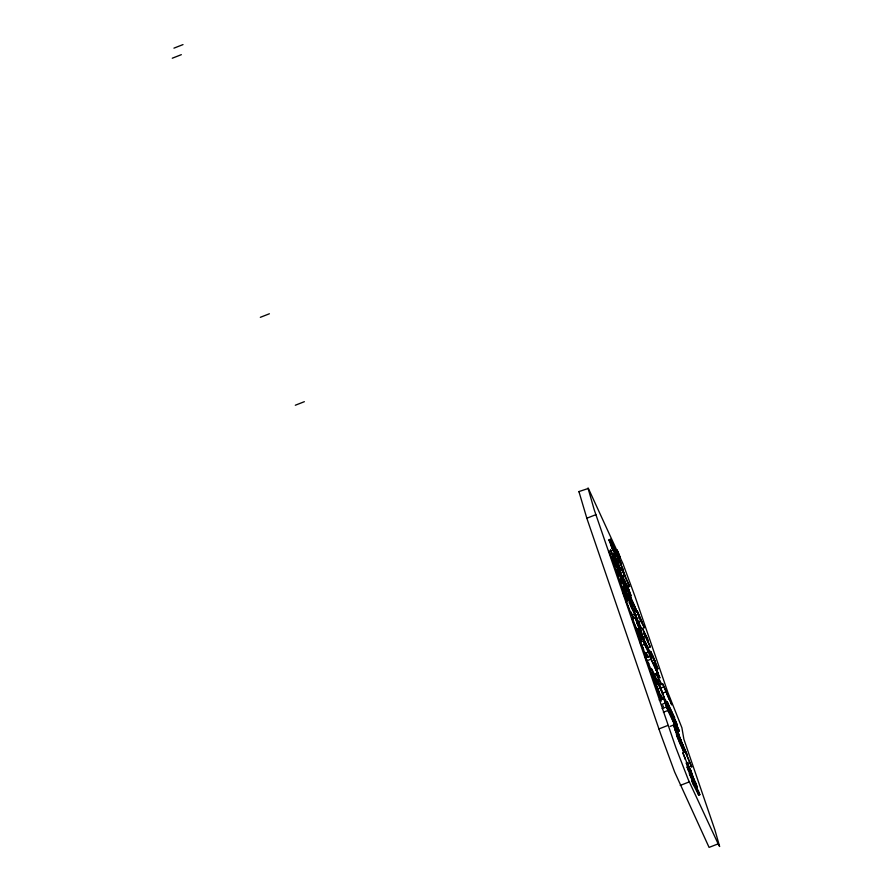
<?xml version="1.0" encoding="UTF-8"?>
<svg xmlns="http://www.w3.org/2000/svg" width="892" height="892" viewBox="0 0 892 892"><rect width="100%" height="100%" fill="white"/><g stroke="black" fill="none" stroke-linecap="round" stroke-linejoin="round"><path stroke-width="1.34" d="M578.93 491.57L586.824 518.219L660.782 734.339L674.631 771.959L709.084 847.4L718.149 843.854L719.632 846.508L714.882 829.894L683.896 739.29L681.901 727.772L667.863 692.448L635.126 596.804L622.872 563.51L588.386 488.437L578.93 491.57L579.321 491.983M587.995 488.024L594.161 509.588L675.902 747.73L688.2 779.43L718.149 843.854M634.658 614.086L635.316 615.123L631.346 607.708L628.068 596.625L623.218 586.256L637.278 619.929L634.658 614.086L632.038 615.112L633.353 618.836M173.94 48.146L183.005 44.6M172.279 58.214L181.332 54.68M260.33 317.318L269.395 313.772M295.308 405.236L304.362 401.69M586.824 518.219L595.889 514.673M609.827 541.344L608.812 539.649L613.15 550.754L614.621 550.174L612.168 543.574L616.283 552.862L614.8 553.441L611.789 546.528M615.201 550.843L617.13 550.096L618.792 553.553L619.918 556.82L617.989 557.567M620.977 569.899L613.629 553.698L615.491 552.973L617.989 558.169L615.937 552.616L620.297 561.336L621.423 564.614L618.167 557.935L623.397 570.356L615.491 552.973M616.327 554.122L618.256 553.363L619.918 556.82M614.755 556.965L616.606 556.24M609.649 552.215L608.634 550.52L612.96 561.625L614.811 560.901L612.369 554.3L616.472 563.588L614.621 564.313L611.143 556.307M615.658 565.573L616.316 565.316L622.315 579.209L616.004 564.045L617.019 567.546M620.174 570.902C615.224 557.322 619.996 567.981 620.308 570.512M620.921 570.791L620.341 568.996L621.311 570.3M622.203 568.873L619.249 570.021L621.657 575.953L624.612 574.805L623.486 571.538L622.203 568.873L629.618 586.434L627.165 587.404M620.375 573.288L623.33 572.14M621.501 575.006L622.248 577.18L624.701 576.221L629.618 586.434M622.348 587.259L619.115 579.677L620.91 578.975L621.713 580.636L619.416 574.504L623.776 583.223L624.913 586.501L621.646 579.822L626.886 592.232L620.91 578.975M620.163 582.721L621.958 582.019M630.923 598.309L630.12 596.625L629.083 597.038L629.886 598.71L630.923 598.309L628.202 591.697L629.529 591.719L629.339 591.05L628.28 588.508L629.038 591.418L627.79 589.054L624.623 580.502L626.407 584.706C623.062 583.68 628.447 591.318 625.392 584.673M624.21 592.767L627.622 601.141L626.641 601.52L623.218 593.158L624.21 592.767L626.072 596.659L625.459 594.864L624.478 595.243L625.861 598.108M629.886 598.71L627.979 593.693L629.016 593.28L634.959 606.627L636.096 609.905L635.059 610.318M629.496 595.298L630.533 594.897L631.19 595.901L626.418 584.037L627.288 587.126L626.407 584.706M625.314 598.443L626.842 597.729L625.459 594.864M630.7 597.082L629.663 597.495L630.12 598.844M626.474 599.915L627.455 599.524L626.842 597.729M626.217 600.316L627.21 599.937M629.083 597.038L630.142 600.093L631.179 599.692L636.096 609.905M637.2 610.886L642.039 622.371L639.497 617.554L636.542 618.702L637.713 622.103L641.415 628.782L644.358 627.622L637.2 610.886L634.245 612.035L639.096 623.519L637.178 619.907M635.383 615.335L638.337 614.175M634.234 618.49L635.974 617.81M637.713 622.103L640.668 620.955L644.358 627.622M632.93 619.817L631.904 618.123L636.241 629.239L639.185 628.079C631.034 611.076 645.273 632.963 637.903 631.915M642.039 639.408L639.899 635.372L638.482 635.929L641.147 640.969L636.208 629.317L637.624 628.76L642.441 639.486M637.312 632.528L638.739 631.982L642.028 639.207M638.404 632.997L639.274 632.651L640.935 636.107L640.066 636.453M638.94 633.186L639.809 632.841L640.935 636.107M642.006 634.547L644.292 633.654L645.094 635.316L642.853 629.183L647.157 637.903L648.283 641.181L645.028 634.502L650.268 646.912L647.971 647.815L643.054 637.59L640.712 630.287M643.054 637.59L645.34 636.698L650.268 646.912M638.482 635.929L639.676 639.374L641.092 638.817L639.899 635.372M640.791 642.619L639.754 639.597L642.965 638.337L647.826 648.384M646.343 656.099L640.099 642.173L643.322 640.913L646.834 648.194L642.965 638.337M641.259 645.518L644.47 644.258L651.26 658.363L645.451 643.043M646.332 645.819L648.06 649.755M649.51 651.628L647.492 646.767L648.718 650.926M646.265 646.098L649.298 651.717M647.592 652.32L649.989 651.383L652.342 656.267L650.658 651.316L652.955 655.843L657.917 668.788L655.52 669.736M646.087 657.95L644.425 653.011L644.961 653.747L646.444 653.178L647.648 656.947M650.524 669.156L645.429 657.649L649.8 655.943L657.716 673.326L654.438 674.608M646.555 660.916L650.926 659.21L657.716 673.326M654.862 683.116L659.567 694.232L652.676 676.794L660.849 696.462M650.736 670.461L649.722 668.61L649.844 669.279A10.559 0.591 68.7 0 0 651.227 673.304L653.591 678.99L655.007 678.433L652.788 672.2L658.04 684.588L655.81 678.344C657.638 681.544 650.747 665.989 651.26 668.721A10.559 0.591 68.7 0 0 652.643 672.746L655.007 678.433M653.658 679.983L652.676 676.794M666.369 703.331L658.865 685.045L662.522 683.618L669.312 697.722L671.754 704.903L662.522 683.618M660.002 688.345L663.659 686.918M658.686 690.152L652.576 676.838M658.028 692.326L656.936 689.159L659.946 695.849M662.355 693.24L666.012 691.813M659.166 699.964L663.615 698.224L670.338 712.139L671.877 716.611L669.948 713.299L674.631 724.616L670.182 726.356M667.294 701.971L664.997 702.863L667.093 708.148L669.39 707.256L674.698 718.105L667.294 701.971L669.39 707.256M661.942 704.368L665.287 703.052L663.615 698.224M662.143 708.605L666.592 706.865L669.156 712.195L665.287 703.052M667.996 710.032L670.293 709.129M663.392 712.24L667.852 710.5L674.631 724.616M668.409 711.236L670.706 710.333M669.792 714.102L672.089 713.21L671.665 712.006M658.92 728.931L667.985 725.386M676.225 730.927L677.374 730.47L679.381 736.335L676.593 728.797L675.445 729.243L676.805 733.179M676.838 730.247L676.225 729.132L677.942 733.469L676.838 730.247L675.69 730.693L675.077 729.578L675.545 731.061M676.917 731.886L679.269 730.972L674.04 718.551L677.296 725.229L676.158 721.951L671.81 713.232L673.85 718.785L671.353 713.589L672.479 716.856L679.269 730.972M677.162 733.793L678.31 733.336M678.154 733.949L679.927 738.52L678.243 739.178L677.507 737.662L676.459 734.607L678.154 733.949L687.442 755.591L685.446 750.808L683.974 751.822L683.227 749.715M677.507 737.662L679.202 737.004M689.873 762.493L687.364 763.474L688.657 767.087L691.166 766.105L691.824 767.109L685.312 751.666L691.166 766.105M690.966 776.319L687.141 767.176L688.568 766.663L693.363 778.303M688.97 767.421L687.91 766.919L688.078 767.499M688.323 770.621L689.471 770.164L693.697 779.296L690.531 773.241L689.382 773.687L692.783 781.983M693.575 778.705L691.01 770.643L690.352 770.9L688.568 766.663M690.575 777.133L691.713 776.676L696.139 786.398L692.772 779.742L691.623 780.188L692.816 783.644L698.704 795.14L699.852 794.683L693.642 780.188L697.198 787L696.05 787.446M680.239 785.417L689.304 781.883M692.816 783.644L693.965 783.198L699.852 794.683M694.823 783.878L695.972 783.432L697.198 787M698.626 791.126L697.477 791.572L698.704 795.14M679.927 738.52L685.446 750.808M678.243 739.178L683.473 751.488L682.413 748.187M689.126 767.934L689.137 767.354M631.012 611.945L631.135 612.837M623.82 581.116L628.001 591.82L627.823 591.017M673.85 726.077L677.24 735.677M614.287 553.564L615.101 556.385M632.004 604.598L634.234 611.466M615.881 569.018L617.398 573.032L616.294 569.81M651.494 672.969L651.528 673.337M648.462 663.38L648.841 663.927L648.662 663.113M623.764 591.619L623.43 591.173L623.876 592.444M628.202 591.697L628.057 590.794M646.444 653.178L645.897 652.431L647.559 657.382M622.315 587.705L621.813 586.891L624.835 595.443M659.734 696.396L659.121 695.537L660.593 700.064M645.139 642.441L644.593 641.571L646.577 647.592M620.408 569.241L620.642 570.389M639.676 639.374L640.902 641.582M619.104 565.684L618.446 564.591L620.497 570.78M691.01 770.643L686.918 762.515L687.041 763.184A10.559 0.591 68.7 0 0 688.423 767.209L688.758 768.112M657.917 692.37L659.835 695.894M654.75 683.161L657.237 687.799M657.214 688.68L659.578 693.106M680.239 739.133L680.997 740.371L677.374 730.47M623.642 578.64L624.054 579.421M689.382 773.687L691.913 778.538M615.001 566.23L614.153 564.77L618.412 576.065M674.084 726.512L674.397 727.114M632.294 605.111L632.673 605.835M629.317 609.336L628.693 607.976M632.038 615.112L632.696 616.261L631.525 613.016M618.658 575.596L616.506 569.676M618.412 576.533L617.621 575.206L619.918 581.339L619.115 579.677M691.824 774.189L689.917 769.395L691.612 773.743M691.345 774.802L690.966 774M691.623 780.188L694.433 785.74M648.462 657.293L647.692 655.977L647.882 656.846M679.949 742.78L679.269 741.508L679.96 743.515M661.095 683.974L660.693 683.216L661.139 684.577M659.679 684.532L659.277 683.763L659.723 685.134M664.306 697.299L663.592 695.927L663.927 697.076M616.294 558.715L616.863 559.719M620.397 581.584L619.851 580.525L620.988 583.491M665.332 700.22L665.811 701.212M626.552 599.223L627.087 600.327M646.499 644.648L644.816 641.482L647.347 648.852M658.642 681.466L657.638 679.626L657.75 680.284A10.559 0.591 68.7 0 0 659.132 684.32L660.582 687.955M687.275 764.622L686.271 762.772L686.383 763.441A10.559 0.591 68.7 0 0 687.765 767.466L688.1 768.369M622.683 588.43L623.151 589.378M660.113 697.12L660.582 698.068M641.303 631.402L641.738 632.294M617.409 560.845L618.49 563.097M613.629 553.698L616.127 558.894M622.215 576.187L623.854 579.588M622.248 577.18L626.072 585.13M630.142 600.093L632.328 604.642M623.218 593.158L624.623 596.068M657.917 668.788L649.989 651.383M638.705 630.533L639.809 632.841M661.697 684.298L659.054 679.068L659.166 679.737A10.559 0.591 68.7 0 0 660.548 683.763L660.894 684.666M640.099 642.173L643.611 649.454L642.128 645.953M658.865 685.045L663.392 694.455M645.429 657.649L649.956 667.049M676.593 728.797L674.687 725.196L677.808 733.926M673.527 724.828L674.653 727.181M676.459 734.607L679.358 740.639M687.821 765.749L689.449 769.127M613.406 549.65L614.8 553.441M618.056 562.897L616.996 560.6M643.879 638.36L644.481 639.631M653.357 676.827L652.721 675.489L654.895 680.774L653.658 677.496M662.789 698.637L660.76 694.901L662.232 699.428M677.808 736.948L678.388 738.175M682.347 747.786L682.837 748.823M680.406 744.519L680.953 745.701M647.592 661.563L648.083 662.622M614.621 550.174L610.284 539.069L616.283 552.862M614.811 560.901L610.485 549.795L616.472 563.588M639.185 628.079L634.859 616.974L640.846 630.767M676.794 733.915L676.002 732.165M635.394 626.585L633.922 623.129M695.972 783.432L688.289 766.73L689.471 770.164M687.141 767.176L690.988 775.527M627.578 589.612L627.243 588.91L627.489 589.913M631.235 601.409L630.488 599.747M637.301 630.666L634.101 623.196M678.377 735.231L678.957 736.502M625.415 596.77L625.983 598.03M657.382 672.969L659.935 677.942L653.658 663.057L656.211 670.271M655.854 673.572L658.408 678.533L658.162 677.362M661.005 688.914L661.496 690.007M662.834 705.461L663.414 706.72M689.639 772.059L690.129 773.152M611.009 544.711L611.332 545.436M612.904 559.83L613.217 560.533M636.186 627.433L636.498 628.135M636.208 629.317L638.884 635.271M620.341 568.996L620.977 570.423M627.979 593.693L629.105 596.224M638.739 622.103L639.854 624.623M610.251 542.236L610.719 543.295M610.061 553.118L610.529 554.177M633.342 620.721L633.811 621.78M664.272 697.934L664.741 698.982M636.899 612.024L634.948 607.976L636.275 611.477M660.27 686.494L660.615 687.275M688.903 769.651L689.906 770.175L690.787 772.896L689.07 768.904M647.927 650.212L648.506 651.528M662.689 692.382L663.247 693.664M612.704 548.056L613.094 548.959M636.921 611.377L633.153 603.683L636.297 612.269M689.215 771.101L688.412 769.16M681.599 746.236L682.057 747.306M639.754 639.597L640.679 641.816M646.566 659.177L647.079 660.392M648.194 648.986L649.198 651.506M654.394 678.901L655.341 681.243M643.087 636.498L643.422 637.334M665.376 699.629L665.744 700.532M610.875 556.162L612.96 561.625M683.305 749.191L684.588 752.525M662.087 690.91L662.399 691.679M690.72 774.066L691.032 774.836M629.897 595.901L629.016 593.28M618.279 574.125L618.535 574.783M690.809 773.108L691.434 774.825M651.807 674.118L653.591 678.99M651.773 673.516L652.398 675.144M638.003 614.053L638.884 616.483M616.405 559.094L616.662 559.763M629.072 602.412L629.54 603.672M688.936 769.305L689.683 771.301M652.766 676.136L656.59 684.811M660.994 700.32L661.295 701.134M610.83 544.644L613.15 550.754M630.298 604.876L630.811 606.281M618.78 565.807L620.074 569.375M628.447 607.329L626.128 601.275L631.491 614.532L631.358 613.596M629.239 591.284L630.533 594.897M624.132 581.651L624.957 583.959M644.961 653.747L646.176 657.516M633.231 616.562L633.833 618.268M628.827 592.165L629.395 593.771M657.449 675.277L657.872 676.471M617.13 550.096L618.256 553.363M639.497 617.554L640.668 620.955M623.954 574.035L624.701 576.221M644.292 633.654L645.34 636.698M640.411 625.883L641.415 628.782M630.12 596.625L631.179 599.692M614.231 551.223L614.989 553.408M646.499 645.172L648.294 650.413M690.531 773.241L691.713 776.676M692.772 779.742L693.965 783.198M646.733 646.622L647.848 649.844M649.8 655.943L650.926 659.21M666.592 706.865L667.852 710.5M643.322 640.913L644.47 644.258M615.023 562.952L615.77 565.138M637.624 628.76L638.739 631.982M614.365 563.209L615.123 565.394M613.562 561.258L614.621 564.313M692.783 777.846L692.995 778.504M647.492 646.767L648.428 649.632M620.665 568.873L621.245 570.657M685.089 758.267L685.402 759.315L682.804 752.647L687.141 763.407M617.543 567.97L619.26 572.307L617.543 567.97M683.339 746.225L680.964 740.851L683.339 746.225M667.249 694.5L669.792 700.22L667.249 694.5M627.812 596.871L624.957 590.571L627.812 596.871M658.263 673.683L655.408 667.383L658.263 673.683M655.152 661.853L652.543 656.111L655.152 661.853M656.311 680.217L654.137 674.932L656.311 680.217"/></g></svg>
